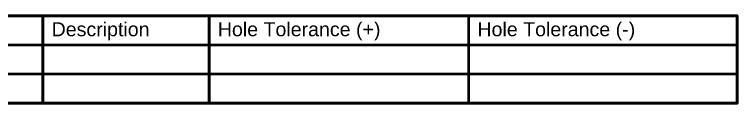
# Model space of a CAD drawing. Header units: inches. Extents: x 92 to 372, y 57 to 122.
# Drawn here: x 277.4 to 371.9, y 109.8 to 121.6 of the extents above; entities that cross this region are included whole.
import ezdxf

# ---------------------------------------------------------------- set-up
doc = ezdxf.new("R2010")
doc.units = ezdxf.units.IN
doc.layers.add('Drill Drawing', color=1, linetype='Continuous')
doc.styles.add('Arial', font='', dxfattribs={"height": 0.2})
doc.styles.get('Arial').set_extended_font_data('Arial')

msp = doc.modelspace()

# ---------------------------------------------------------------- linework, layer by layer
at = {"layer": 'Drill Drawing', "const_width": 0.381}
for points in [[(106.236, 121.399), (371.694, 121.399)], [(281.118, 109.969), (281.118, 121.399)], [(302.803, 109.969), (302.803, 121.399)], [(336.677, 109.969), (336.677, 121.399)], [(371.694, 109.969), (371.694, 121.399)], [(106.236, 117.589), (371.694, 117.589)], [(106.236, 113.779), (371.694, 113.779)], [(106.236, 109.969), (371.694, 109.969)]]:
    msp.add_lwpolyline(points, dxfattribs=at)
at = {"layer": 'Drill Drawing', "const_width": 0.191}
for points in [[(281.023, 121.399, 1), (281.213, 121.399, 1)], [(302.708, 121.399, 1), (302.899, 121.399, 1)], [(336.582, 121.399, 1), (336.772, 121.399, 1)], [(371.598, 121.399, 1), (371.789, 121.399, 1)], [(371.598, 121.399, 1), (371.789, 121.399, 1)], [(371.598, 117.589, 1), (371.789, 117.589, 1)], [(371.598, 113.779, 1), (371.789, 113.779, 1)], [(281.023, 109.969, 1), (281.213, 109.969, 1)], [(302.708, 109.969, 1), (302.899, 109.969, 1)], [(336.582, 109.969, 1), (336.772, 109.969, 1)], [(371.598, 109.969, 1), (371.789, 109.969, 1)], [(371.598, 109.969, 1), (371.789, 109.969, 1)]]:
    msp.add_lwpolyline(points, format="xyb", close=True, dxfattribs=at)

# ---------------------------------------------------------------- texts
at = {"layer": 'Drill Drawing', "style": 'Arial'}
for s, p in [('Description', (282.261, 118.732)), ('Hole Tolerance (+)', (303.946, 118.732)), ('Hole Tolerance (-)', (337.82, 118.732))]:
    msp.add_text(s, height=1.8288, dxfattribs=at).set_placement(p)

doc.saveas('drawing.dxf')
